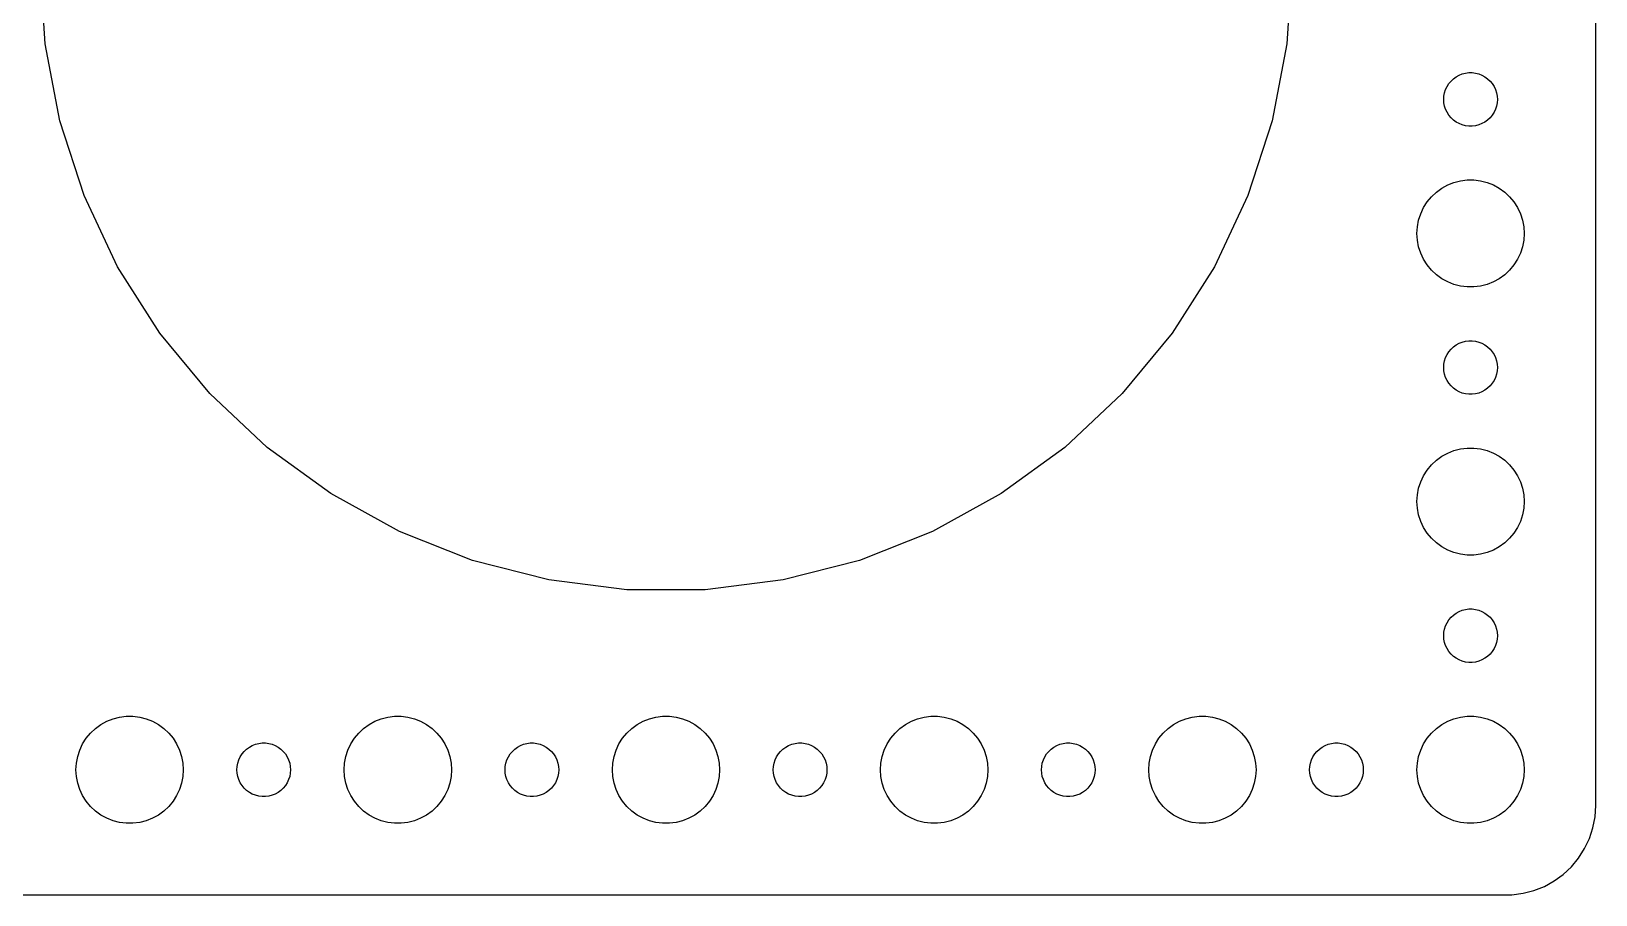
# Model space of a CAD drawing. Header units: metres. Extents: x -164 to 164, y -52 to 52.
# Drawn here: x 77 to 164.5, y -52 to -3.7 of the extents above; entities that cross this region are included whole.
import ezdxf

# ---------------------------------------------------------------- set-up
doc = ezdxf.new("R2010")
doc.units = ezdxf.units.M

msp = doc.modelspace()

# ---------------------------------------------------------------- linework, layer by layer
for p, q in [((164.5, -47), (164.5, 47)), ((77.776, -4.38666), (77.5, 0)), ((147.5, 0), (147.224, -4.38666)), ((78.5996, -8.70413), (77.776, -4.38666)), ((147.224, -4.38666), (146.4, -8.70413)), ((156.861, -6.14275), (157.036, -6.07341)), ((157.036, -6.07341), (157.219, -6.02657)), ((157.219, -6.02657), (157.406, -6.00294)), ((157.406, -6.00294), (157.594, -6.00294)), ((157.594, -6.00294), (157.781, -6.02657)), ((157.781, -6.02657), (157.964, -6.07341)), ((157.964, -6.07341), (158.139, -6.14275)), ((156.047, -7.12695), (156.105, -6.9478)), ((156.105, -6.9478), (156.186, -6.77736)), ((156.186, -6.77736), (156.286, -6.61832)), ((156.286, -6.61832), (156.407, -6.47318)), ((156.407, -6.47318), (156.544, -6.34422)), ((156.544, -6.34422), (156.696, -6.23351)), ((156.696, -6.23351), (156.861, -6.14275)), ((158.139, -6.14275), (158.304, -6.23351)), ((158.304, -6.23351), (158.456, -6.34422)), ((158.456, -6.34422), (158.593, -6.47318)), ((158.593, -6.47318), (158.714, -6.61832)), ((158.714, -6.61832), (158.814, -6.77736)), ((158.814, -6.77736), (158.895, -6.9478)), ((158.895, -6.9478), (158.953, -7.12695)), ((156, -7.5), (156.012, -7.312)), ((156.012, -7.68799), (156, -7.5)), ((156.012, -7.312), (156.047, -7.12695)), ((156.047, -7.87303), (156.012, -7.68799)), ((156.105, -8.05219), (156.047, -7.87303)), ((158.953, -7.87303), (158.895, -8.05219)), ((158.953, -7.12695), (158.988, -7.312)), ((158.988, -7.68799), (158.953, -7.87303)), ((158.988, -7.312), (159, -7.5)), ((159, -7.5), (158.988, -7.68799)), ((79.9578, -12.8844), (78.5996, -8.70413)), ((146.4, -8.70413), (145.042, -12.8844)), ((156.186, -8.22263), (156.105, -8.05219)), ((156.286, -8.38167), (156.186, -8.22263)), ((156.407, -8.52681), (156.286, -8.38167)), ((156.544, -8.65576), (156.407, -8.52681)), ((156.696, -8.76648), (156.544, -8.65576)), ((158.456, -8.65576), (158.304, -8.76648)), ((158.593, -8.52681), (158.456, -8.65576)), ((158.714, -8.38167), (158.593, -8.52681)), ((158.814, -8.22263), (158.714, -8.38167)), ((158.895, -8.05219), (158.814, -8.22263)), ((156.861, -8.85724), (156.696, -8.76648)), ((157.036, -8.92657), (156.861, -8.85724)), ((157.219, -8.97342), (157.036, -8.92657)), ((157.406, -8.99704), (157.219, -8.97342)), ((157.594, -8.99704), (157.406, -8.99704)), ((157.781, -8.97342), (157.594, -8.99704)), ((157.964, -8.92657), (157.781, -8.97342)), ((158.139, -8.85724), (157.964, -8.92657)), ((158.304, -8.76648), (158.139, -8.85724)), ((156.223, -12.2855), (156.573, -12.1468)), ((156.573, -12.1468), (156.938, -12.0531)), ((156.938, -12.0531), (157.312, -12.0059)), ((157.312, -12.0059), (157.688, -12.0059)), ((157.688, -12.0059), (158.062, -12.0531)), ((158.062, -12.0531), (158.427, -12.1468)), ((158.427, -12.1468), (158.777, -12.2855)), ((81.8293, -16.8614), (79.9578, -12.8844)), ((145.042, -12.8844), (143.171, -16.8614)), ((155.073, -13.2366), (155.313, -12.9464)), ((155.313, -12.9464), (155.588, -12.6884)), ((155.588, -12.6884), (155.893, -12.467)), ((155.893, -12.467), (156.223, -12.2855)), ((158.777, -12.2855), (159.107, -12.467)), ((159.107, -12.467), (159.412, -12.6884)), ((159.412, -12.6884), (159.687, -12.9464)), ((159.687, -12.9464), (159.927, -13.2366)), ((154.594, -14.2539), (154.711, -13.8956)), ((154.711, -13.8956), (154.871, -13.5547)), ((154.871, -13.5547), (155.073, -13.2366)), ((159.927, -13.2366), (160.129, -13.5547)), ((160.129, -13.5547), (160.289, -13.8956)), ((160.289, -13.8956), (160.406, -14.2539)), ((154.5, -15), (154.524, -14.624)), ((154.524, -14.624), (154.594, -14.2539)), ((160.406, -14.2539), (160.476, -14.624)), ((160.476, -14.624), (160.5, -15)), ((154.524, -15.376), (154.5, -15)), ((154.594, -15.7461), (154.524, -15.376)), ((154.711, -16.1044), (154.594, -15.7461)), ((160.406, -15.7461), (160.289, -16.1044)), ((160.476, -15.376), (160.406, -15.7461)), ((160.5, -15), (160.476, -15.376)), ((154.871, -16.4453), (154.711, -16.1044)), ((155.073, -16.7634), (154.871, -16.4453)), ((160.129, -16.4453), (159.927, -16.7634)), ((160.289, -16.1044), (160.129, -16.4453)), ((84.1844, -20.5725), (81.8293, -16.8614)), ((143.171, -16.8614), (140.816, -20.5725)), ((155.313, -17.0536), (155.073, -16.7634)), ((155.588, -17.3115), (155.313, -17.0536)), ((155.893, -17.533), (155.588, -17.3115)), ((159.412, -17.3115), (159.107, -17.533)), ((159.687, -17.0536), (159.412, -17.3115)), ((159.927, -16.7634), (159.687, -17.0536)), ((156.223, -17.7145), (155.893, -17.533)), ((156.573, -17.8532), (156.223, -17.7145)), ((156.938, -17.9469), (156.573, -17.8532)), ((157.312, -17.9941), (156.938, -17.9469)), ((157.688, -17.9941), (157.312, -17.9941)), ((158.062, -17.9469), (157.688, -17.9941)), ((158.427, -17.8532), (158.062, -17.9469)), ((158.777, -17.7145), (158.427, -17.8532)), ((159.107, -17.533), (158.777, -17.7145)), ((86.9861, -23.9591), (84.1844, -20.5725)), ((140.816, -20.5725), (138.014, -23.9591)), ((156.105, -21.9478), (156.186, -21.7774)), ((156.186, -21.7774), (156.286, -21.6183)), ((156.286, -21.6183), (156.407, -21.4732)), ((156.407, -21.4732), (156.544, -21.3442)), ((156.544, -21.3442), (156.696, -21.2335)), ((156.696, -21.2335), (156.861, -21.1427)), ((156.861, -21.1427), (157.036, -21.0734)), ((157.036, -21.0734), (157.219, -21.0266)), ((157.219, -21.0266), (157.406, -21.003)), ((157.406, -21.003), (157.594, -21.003)), ((157.594, -21.003), (157.781, -21.0266)), ((157.781, -21.0266), (157.964, -21.0734)), ((157.964, -21.0734), (158.139, -21.1427)), ((158.139, -21.1427), (158.304, -21.2335)), ((158.304, -21.2335), (158.456, -21.3442)), ((158.456, -21.3442), (158.593, -21.4732)), ((158.593, -21.4732), (158.714, -21.6183)), ((158.714, -21.6183), (158.814, -21.7774)), ((158.814, -21.7774), (158.895, -21.9478)), ((156, -22.5), (156.012, -22.312)), ((156.012, -22.688), (156, -22.5)), ((156.012, -22.312), (156.047, -22.127)), ((156.047, -22.873), (156.012, -22.688)), ((156.047, -22.127), (156.105, -21.9478)), ((158.895, -21.9478), (158.953, -22.127)), ((158.953, -22.127), (158.988, -22.312)), ((158.988, -22.688), (158.953, -22.873)), ((158.988, -22.312), (159, -22.5)), ((159, -22.5), (158.988, -22.688)), ((156.105, -23.0522), (156.047, -22.873)), ((156.186, -23.2226), (156.105, -23.0522)), ((156.286, -23.3817), (156.186, -23.2226)), ((156.407, -23.5268), (156.286, -23.3817)), ((156.544, -23.6558), (156.407, -23.5268)), ((158.593, -23.5268), (158.456, -23.6558)), ((158.714, -23.3817), (158.593, -23.5268)), ((158.814, -23.2226), (158.714, -23.3817)), ((158.895, -23.0522), (158.814, -23.2226)), ((158.953, -22.873), (158.895, -23.0522)), ((90.1902, -26.968), (86.9861, -23.9591)), ((138.014, -23.9591), (134.81, -26.968)), ((156.696, -23.7665), (156.544, -23.6558)), ((156.861, -23.8572), (156.696, -23.7665)), ((157.036, -23.9266), (156.861, -23.8572)), ((157.219, -23.9734), (157.036, -23.9266)), ((157.406, -23.997), (157.219, -23.9734)), ((157.594, -23.997), (157.406, -23.997)), ((157.781, -23.9734), (157.594, -23.997)), ((157.964, -23.9266), (157.781, -23.9734)), ((158.139, -23.8572), (157.964, -23.9266)), ((158.304, -23.7665), (158.139, -23.8572)), ((158.456, -23.6558), (158.304, -23.7665)), ((93.7461, -29.5515), (90.1902, -26.968)), ((134.81, -26.968), (131.254, -29.5515)), ((156.573, -27.1468), (156.938, -27.0531)), ((156.938, -27.0531), (157.312, -27.0059)), ((157.312, -27.0059), (157.688, -27.0059)), ((157.688, -27.0059), (158.062, -27.0531)), ((158.062, -27.0531), (158.427, -27.1468)), ((155.073, -28.2366), (155.313, -27.9464)), ((155.313, -27.9464), (155.588, -27.6884)), ((155.588, -27.6884), (155.893, -27.467)), ((155.893, -27.467), (156.223, -27.2855)), ((156.223, -27.2855), (156.573, -27.1468)), ((158.427, -27.1468), (158.777, -27.2855)), ((158.777, -27.2855), (159.107, -27.467)), ((159.107, -27.467), (159.412, -27.6884)), ((159.412, -27.6884), (159.687, -27.9464)), ((159.687, -27.9464), (159.927, -28.2366)), ((154.711, -28.8956), (154.871, -28.5547)), ((154.871, -28.5547), (155.073, -28.2366)), ((159.927, -28.2366), (160.129, -28.5547)), ((160.129, -28.5547), (160.289, -28.8956)), ((97.5977, -31.6689), (93.7461, -29.5515)), ((131.254, -29.5515), (127.402, -31.6689)), ((154.5, -30), (154.524, -29.624)), ((154.524, -29.624), (154.594, -29.2539)), ((154.594, -29.2539), (154.711, -28.8956)), ((160.289, -28.8956), (160.406, -29.2539)), ((160.406, -29.2539), (160.476, -29.624)), ((160.476, -29.624), (160.5, -30)), ((154.524, -30.376), (154.5, -30)), ((154.594, -30.7461), (154.524, -30.376)), ((160.476, -30.376), (160.406, -30.7461)), ((160.5, -30), (160.476, -30.376)), ((154.711, -31.1044), (154.594, -30.7461)), ((154.871, -31.4453), (154.711, -31.1044)), ((155.073, -31.7634), (154.871, -31.4453)), ((160.129, -31.4453), (159.927, -31.7634)), ((160.289, -31.1044), (160.129, -31.4453)), ((160.406, -30.7461), (160.289, -31.1044)), ((101.684, -33.287), (97.5977, -31.6689)), ((127.402, -31.6689), (123.316, -33.287)), ((155.313, -32.0536), (155.073, -31.7634)), ((155.588, -32.3115), (155.313, -32.0536)), ((155.893, -32.533), (155.588, -32.3115)), ((159.412, -32.3115), (159.107, -32.533)), ((159.687, -32.0536), (159.412, -32.3115)), ((159.927, -31.7634), (159.687, -32.0536)), ((156.223, -32.7145), (155.893, -32.533)), ((156.573, -32.8532), (156.223, -32.7145)), ((156.938, -32.9469), (156.573, -32.8532)), ((157.312, -32.9941), (156.938, -32.9469)), ((157.688, -32.9941), (157.312, -32.9941)), ((158.062, -32.9469), (157.688, -32.9941)), ((158.427, -32.8532), (158.062, -32.9469)), ((158.777, -32.7145), (158.427, -32.8532)), ((159.107, -32.533), (158.777, -32.7145)), ((105.942, -34.3801), (101.684, -33.287)), ((123.316, -33.287), (119.058, -34.3801)), ((110.302, -34.9309), (105.942, -34.3801)), ((114.698, -34.9309), (110.302, -34.9309)), ((119.058, -34.3801), (114.698, -34.9309)), ((156.186, -36.7774), (156.286, -36.6183)), ((156.286, -36.6183), (156.407, -36.4732)), ((156.407, -36.4732), (156.544, -36.3442)), ((156.544, -36.3442), (156.696, -36.2335)), ((156.696, -36.2335), (156.861, -36.1428)), ((156.861, -36.1428), (157.036, -36.0734)), ((157.036, -36.0734), (157.219, -36.0266)), ((157.219, -36.0266), (157.406, -36.003)), ((157.406, -36.003), (157.594, -36.003)), ((157.594, -36.003), (157.781, -36.0266)), ((157.781, -36.0266), (157.964, -36.0734)), ((157.964, -36.0734), (158.139, -36.1428)), ((158.139, -36.1428), (158.304, -36.2335)), ((158.304, -36.2335), (158.456, -36.3442)), ((158.456, -36.3442), (158.593, -36.4732)), ((158.593, -36.4732), (158.714, -36.6183)), ((158.714, -36.6183), (158.814, -36.7774)), ((156, -37.5), (156.012, -37.312)), ((156.012, -37.688), (156, -37.5)), ((156.012, -37.312), (156.047, -37.127)), ((156.047, -37.127), (156.105, -36.9478)), ((156.105, -36.9478), (156.186, -36.7774)), ((158.814, -36.7774), (158.895, -36.9478)), ((158.895, -36.9478), (158.953, -37.127)), ((158.953, -37.127), (158.988, -37.312)), ((158.988, -37.312), (159, -37.5)), ((159, -37.5), (158.988, -37.688)), ((156.047, -37.873), (156.012, -37.688)), ((156.105, -38.0522), (156.047, -37.873)), ((156.186, -38.2226), (156.105, -38.0522)), ((156.286, -38.3817), (156.186, -38.2226)), ((156.407, -38.5268), (156.286, -38.3817)), ((158.714, -38.3817), (158.593, -38.5268)), ((158.814, -38.2226), (158.714, -38.3817)), ((158.895, -38.0522), (158.814, -38.2226)), ((158.953, -37.873), (158.895, -38.0522)), ((158.988, -37.688), (158.953, -37.873)), ((156.544, -38.6558), (156.407, -38.5268)), ((156.696, -38.7665), (156.544, -38.6558)), ((156.861, -38.8572), (156.696, -38.7665)), ((157.036, -38.9266), (156.861, -38.8572)), ((157.219, -38.9734), (157.036, -38.9266)), ((157.406, -38.997), (157.219, -38.9734)), ((157.594, -38.997), (157.406, -38.997)), ((157.781, -38.9734), (157.594, -38.997)), ((157.964, -38.9266), (157.781, -38.9734)), ((158.139, -38.8572), (157.964, -38.9266)), ((158.304, -38.7665), (158.139, -38.8572)), ((158.456, -38.6558), (158.304, -38.7665)), ((158.593, -38.5268), (158.456, -38.6558)), ((80.3131, -42.9464), (80.5877, -42.6885)), ((80.5877, -42.6885), (80.8925, -42.467)), ((80.8925, -42.467), (81.2227, -42.2855)), ((81.2227, -42.2855), (81.573, -42.1468)), ((81.573, -42.1468), (81.9379, -42.0531)), ((81.9379, -42.0531), (82.3116, -42.0059)), ((82.3116, -42.0059), (82.6884, -42.0059)), ((82.6884, -42.0059), (83.0621, -42.0531)), ((83.0621, -42.0531), (83.427, -42.1468)), ((83.427, -42.1468), (83.7773, -42.2855)), ((83.7773, -42.2855), (84.1075, -42.467)), ((84.1075, -42.467), (84.4123, -42.6885)), ((84.4123, -42.6885), (84.6869, -42.9464)), ((95.3131, -42.9464), (95.5877, -42.6885)), ((95.5877, -42.6885), (95.8925, -42.467)), ((95.8925, -42.467), (96.2227, -42.2855)), ((96.2227, -42.2855), (96.573, -42.1468)), ((96.573, -42.1468), (96.9379, -42.0531)), ((96.9379, -42.0531), (97.3116, -42.0059)), ((97.3116, -42.0059), (97.6884, -42.0059)), ((97.6884, -42.0059), (98.0621, -42.0531)), ((98.0621, -42.0531), (98.427, -42.1468)), ((98.427, -42.1468), (98.7773, -42.2855)), ((98.7773, -42.2855), (99.1075, -42.467)), ((99.1075, -42.467), (99.4123, -42.6885)), ((99.4123, -42.6885), (99.6869, -42.9464)), ((110.313, -42.9464), (110.588, -42.6885)), ((110.588, -42.6885), (110.893, -42.467)), ((110.893, -42.467), (111.223, -42.2855)), ((111.223, -42.2855), (111.573, -42.1468)), ((111.573, -42.1468), (111.938, -42.0531)), ((111.938, -42.0531), (112.312, -42.0059)), ((112.312, -42.0059), (112.688, -42.0059)), ((112.688, -42.0059), (113.062, -42.0531)), ((113.062, -42.0531), (113.427, -42.1468)), ((113.427, -42.1468), (113.777, -42.2855)), ((113.777, -42.2855), (114.107, -42.467)), ((114.107, -42.467), (114.412, -42.6885)), ((114.412, -42.6885), (114.687, -42.9464)), ((125.313, -42.9464), (125.588, -42.6885)), ((125.588, -42.6885), (125.893, -42.467)), ((125.893, -42.467), (126.223, -42.2855)), ((126.223, -42.2855), (126.573, -42.1468)), ((126.573, -42.1468), (126.938, -42.0531)), ((126.938, -42.0531), (127.312, -42.0059)), ((127.312, -42.0059), (127.688, -42.0059)), ((127.688, -42.0059), (128.062, -42.0531)), ((128.062, -42.0531), (128.427, -42.1468)), ((128.427, -42.1468), (128.777, -42.2855)), ((128.777, -42.2855), (129.107, -42.467)), ((129.107, -42.467), (129.412, -42.6885)), ((129.412, -42.6885), (129.687, -42.9464)), ((140.313, -42.9464), (140.588, -42.6885)), ((140.588, -42.6885), (140.893, -42.467)), ((140.893, -42.467), (141.223, -42.2855)), ((141.223, -42.2855), (141.573, -42.1468)), ((141.573, -42.1468), (141.938, -42.0531)), ((141.938, -42.0531), (142.312, -42.0059)), ((142.312, -42.0059), (142.688, -42.0059)), ((142.688, -42.0059), (143.062, -42.0531)), ((143.062, -42.0531), (143.427, -42.1468)), ((143.427, -42.1468), (143.777, -42.2855)), ((143.777, -42.2855), (144.107, -42.467)), ((144.107, -42.467), (144.412, -42.6885)), ((144.412, -42.6885), (144.687, -42.9464)), ((155.313, -42.9464), (155.588, -42.6885)), ((155.588, -42.6885), (155.893, -42.467)), ((155.893, -42.467), (156.223, -42.2855)), ((156.223, -42.2855), (156.573, -42.1468)), ((156.573, -42.1468), (156.938, -42.0531)), ((156.938, -42.0531), (157.312, -42.0059)), ((157.312, -42.0059), (157.688, -42.0059)), ((157.688, -42.0059), (158.062, -42.0531)), ((158.062, -42.0531), (158.427, -42.1468)), ((158.427, -42.1468), (158.777, -42.2855)), ((158.777, -42.2855), (159.107, -42.467)), ((159.107, -42.467), (159.412, -42.6885)), ((159.412, -42.6885), (159.687, -42.9464)), ((79.7107, -43.8956), (79.8711, -43.5547)), ((79.8711, -43.5547), (80.073, -43.2366)), ((80.073, -43.2366), (80.3131, -42.9464)), ((84.6869, -42.9464), (84.927, -43.2366)), ((84.927, -43.2366), (85.1289, -43.5547)), ((85.1289, -43.5547), (85.2893, -43.8956)), ((89.0439, -43.8442), (89.1963, -43.7335)), ((89.1963, -43.7335), (89.3613, -43.6428)), ((89.3613, -43.6428), (89.5365, -43.5734)), ((89.5365, -43.5734), (89.7189, -43.5266)), ((89.7189, -43.5266), (89.9058, -43.503)), ((89.9058, -43.503), (90.0942, -43.503)), ((90.0942, -43.503), (90.2811, -43.5266)), ((90.2811, -43.5266), (90.4635, -43.5734)), ((90.4635, -43.5734), (90.6387, -43.6428)), ((90.6387, -43.6428), (90.8037, -43.7335)), ((90.8037, -43.7335), (90.9561, -43.8442)), ((94.7107, -43.8956), (94.8711, -43.5547)), ((94.8711, -43.5547), (95.073, -43.2366)), ((95.073, -43.2366), (95.3131, -42.9464)), ((99.6869, -42.9464), (99.927, -43.2366)), ((99.927, -43.2366), (100.129, -43.5547)), ((100.129, -43.5547), (100.289, -43.8956)), ((104.044, -43.8442), (104.196, -43.7335)), ((104.196, -43.7335), (104.361, -43.6428)), ((104.361, -43.6428), (104.536, -43.5734)), ((104.536, -43.5734), (104.719, -43.5266)), ((104.719, -43.5266), (104.906, -43.503)), ((104.906, -43.503), (105.094, -43.503)), ((105.094, -43.503), (105.281, -43.5266)), ((105.281, -43.5266), (105.464, -43.5734)), ((105.464, -43.5734), (105.639, -43.6428)), ((105.639, -43.6428), (105.804, -43.7335)), ((105.804, -43.7335), (105.956, -43.8442)), ((109.711, -43.8956), (109.871, -43.5547)), ((109.871, -43.5547), (110.073, -43.2366)), ((110.073, -43.2366), (110.313, -42.9464)), ((114.687, -42.9464), (114.927, -43.2366)), ((114.927, -43.2366), (115.129, -43.5547)), ((115.129, -43.5547), (115.289, -43.8956)), ((119.044, -43.8442), (119.196, -43.7335)), ((119.196, -43.7335), (119.361, -43.6428)), ((119.361, -43.6428), (119.536, -43.5734)), ((119.536, -43.5734), (119.719, -43.5266)), ((119.719, -43.5266), (119.906, -43.503)), ((119.906, -43.503), (120.094, -43.503)), ((120.094, -43.503), (120.281, -43.5266)), ((120.281, -43.5266), (120.464, -43.5734)), ((120.464, -43.5734), (120.639, -43.6428)), ((120.639, -43.6428), (120.804, -43.7335)), ((120.804, -43.7335), (120.956, -43.8442)), ((124.711, -43.8956), (124.871, -43.5547)), ((124.871, -43.5547), (125.073, -43.2366)), ((125.073, -43.2366), (125.313, -42.9464)), ((129.687, -42.9464), (129.927, -43.2366)), ((129.927, -43.2366), (130.129, -43.5547)), ((130.129, -43.5547), (130.289, -43.8956)), ((134.044, -43.8442), (134.196, -43.7335)), ((134.196, -43.7335), (134.361, -43.6428)), ((134.361, -43.6428), (134.536, -43.5734)), ((134.536, -43.5734), (134.719, -43.5266)), ((134.719, -43.5266), (134.906, -43.503)), ((134.906, -43.503), (135.094, -43.503)), ((135.094, -43.503), (135.281, -43.5266)), ((135.281, -43.5266), (135.464, -43.5734)), ((135.464, -43.5734), (135.639, -43.6428)), ((135.639, -43.6428), (135.804, -43.7335)), ((135.804, -43.7335), (135.956, -43.8442)), ((139.711, -43.8956), (139.871, -43.5547)), ((139.871, -43.5547), (140.073, -43.2366)), ((140.073, -43.2366), (140.313, -42.9464)), ((144.687, -42.9464), (144.927, -43.2366)), ((144.927, -43.2366), (145.129, -43.5547)), ((145.129, -43.5547), (145.289, -43.8956)), ((149.044, -43.8442), (149.196, -43.7335)), ((149.196, -43.7335), (149.361, -43.6428)), ((149.361, -43.6428), (149.536, -43.5734)), ((149.536, -43.5734), (149.719, -43.5266)), ((149.719, -43.5266), (149.906, -43.503)), ((149.906, -43.503), (150.094, -43.503)), ((150.094, -43.503), (150.281, -43.5266)), ((150.281, -43.5266), (150.464, -43.5734)), ((150.464, -43.5734), (150.639, -43.6428)), ((150.639, -43.6428), (150.804, -43.7335)), ((150.804, -43.7335), (150.956, -43.8442)), ((154.711, -43.8956), (154.871, -43.5547)), ((154.871, -43.5547), (155.073, -43.2366)), ((155.073, -43.2366), (155.313, -42.9464)), ((159.687, -42.9464), (159.927, -43.2366)), ((159.927, -43.2366), (160.129, -43.5547)), ((160.129, -43.5547), (160.289, -43.8956)), ((79.5, -45), (79.5237, -44.624)), ((79.5237, -44.624), (79.5943, -44.2539)), ((79.5943, -44.2539), (79.7107, -43.8956)), ((85.2893, -43.8956), (85.4057, -44.2539)), ((85.4057, -44.2539), (85.4763, -44.624)), ((85.4763, -44.624), (85.5, -45)), ((88.5471, -44.627), (88.6053, -44.4478)), ((88.6053, -44.4478), (88.6855, -44.2774)), ((88.6855, -44.2774), (88.7865, -44.1183)), ((88.7865, -44.1183), (88.9065, -43.9732)), ((88.9065, -43.9732), (89.0439, -43.8442)), ((90.9561, -43.8442), (91.0934, -43.9732)), ((91.0934, -43.9732), (91.2135, -44.1183)), ((91.2135, -44.1183), (91.3145, -44.2774)), ((91.3145, -44.2774), (91.3947, -44.4478)), ((91.3947, -44.4478), (91.4529, -44.627)), ((94.5, -45), (94.5237, -44.624)), ((94.5237, -44.624), (94.5943, -44.2539)), ((94.5943, -44.2539), (94.7107, -43.8956)), ((100.289, -43.8956), (100.406, -44.2539)), ((100.406, -44.2539), (100.476, -44.624)), ((100.476, -44.624), (100.5, -45)), ((103.547, -44.627), (103.605, -44.4478)), ((103.605, -44.4478), (103.686, -44.2774)), ((103.686, -44.2774), (103.786, -44.1183)), ((103.786, -44.1183), (103.907, -43.9732)), ((103.907, -43.9732), (104.044, -43.8442)), ((105.956, -43.8442), (106.093, -43.9732)), ((106.093, -43.9732), (106.214, -44.1183)), ((106.214, -44.1183), (106.314, -44.2774)), ((106.314, -44.2774), (106.395, -44.4478)), ((106.395, -44.4478), (106.453, -44.627)), ((109.5, -45), (109.524, -44.624)), ((109.524, -44.624), (109.594, -44.2539)), ((109.594, -44.2539), (109.711, -43.8956)), ((115.289, -43.8956), (115.406, -44.2539)), ((115.406, -44.2539), (115.476, -44.624)), ((115.476, -44.624), (115.5, -45)), ((118.547, -44.627), (118.605, -44.4478)), ((118.605, -44.4478), (118.686, -44.2774)), ((118.686, -44.2774), (118.786, -44.1183)), ((118.786, -44.1183), (118.907, -43.9732)), ((118.907, -43.9732), (119.044, -43.8442)), ((120.956, -43.8442), (121.093, -43.9732)), ((121.093, -43.9732), (121.214, -44.1183)), ((121.214, -44.1183), (121.314, -44.2774)), ((121.314, -44.2774), (121.395, -44.4478)), ((121.395, -44.4478), (121.453, -44.627)), ((124.5, -45), (124.524, -44.624)), ((124.524, -44.624), (124.594, -44.2539)), ((124.594, -44.2539), (124.711, -43.8956)), ((130.289, -43.8956), (130.406, -44.2539)), ((130.406, -44.2539), (130.476, -44.624)), ((130.476, -44.624), (130.5, -45)), ((133.547, -44.627), (133.605, -44.4478)), ((133.605, -44.4478), (133.686, -44.2774)), ((133.686, -44.2774), (133.786, -44.1183)), ((133.786, -44.1183), (133.907, -43.9732)), ((133.907, -43.9732), (134.044, -43.8442)), ((135.956, -43.8442), (136.093, -43.9732)), ((136.093, -43.9732), (136.214, -44.1183)), ((136.214, -44.1183), (136.314, -44.2774)), ((136.314, -44.2774), (136.395, -44.4478)), ((136.395, -44.4478), (136.453, -44.627)), ((139.5, -45), (139.524, -44.624)), ((139.524, -44.624), (139.594, -44.2539)), ((139.594, -44.2539), (139.711, -43.8956)), ((145.289, -43.8956), (145.406, -44.2539)), ((145.406, -44.2539), (145.476, -44.624)), ((145.476, -44.624), (145.5, -45)), ((148.547, -44.627), (148.605, -44.4478)), ((148.605, -44.4478), (148.686, -44.2774)), ((148.686, -44.2774), (148.786, -44.1183)), ((148.786, -44.1183), (148.907, -43.9732)), ((148.907, -43.9732), (149.044, -43.8442)), ((150.956, -43.8442), (151.093, -43.9732)), ((151.093, -43.9732), (151.214, -44.1183)), ((151.214, -44.1183), (151.314, -44.2774)), ((151.314, -44.2774), (151.395, -44.4478)), ((151.395, -44.4478), (151.453, -44.627)), ((154.5, -45), (154.524, -44.624)), ((154.524, -44.624), (154.594, -44.2539)), ((154.594, -44.2539), (154.711, -43.8956)), ((160.289, -43.8956), (160.406, -44.2539)), ((160.406, -44.2539), (160.476, -44.624)), ((160.476, -44.624), (160.5, -45)), ((79.5237, -45.376), (79.5, -45)), ((79.5943, -45.7461), (79.5237, -45.376)), ((85.4763, -45.376), (85.4057, -45.7461)), ((85.5, -45), (85.4763, -45.376)), ((88.5, -45), (88.5118, -44.812)), ((88.5118, -45.188), (88.5, -45)), ((88.5118, -44.812), (88.5471, -44.627)), ((88.5471, -45.373), (88.5118, -45.188)), ((88.6053, -45.5522), (88.5471, -45.373)), ((91.4529, -45.373), (91.3947, -45.5522)), ((91.4529, -44.627), (91.4882, -44.812)), ((91.4882, -45.188), (91.4529, -45.373)), ((91.4882, -44.812), (91.5, -45)), ((91.5, -45), (91.4882, -45.188)), ((94.5237, -45.376), (94.5, -45)), ((94.5943, -45.7461), (94.5237, -45.376)), ((100.476, -45.376), (100.406, -45.7461)), ((100.5, -45), (100.476, -45.376)), ((103.5, -45), (103.512, -44.812)), ((103.512, -45.188), (103.5, -45)), ((103.512, -44.812), (103.547, -44.627)), ((103.547, -45.373), (103.512, -45.188)), ((103.605, -45.5522), (103.547, -45.373)), ((106.453, -45.373), (106.395, -45.5522)), ((106.453, -44.627), (106.488, -44.812)), ((106.488, -45.188), (106.453, -45.373)), ((106.488, -44.812), (106.5, -45)), ((106.5, -45), (106.488, -45.188)), ((109.524, -45.376), (109.5, -45)), ((109.594, -45.7461), (109.524, -45.376)), ((115.476, -45.376), (115.406, -45.7461)), ((115.5, -45), (115.476, -45.376)), ((118.5, -45), (118.512, -44.812)), ((118.512, -45.188), (118.5, -45)), ((118.512, -44.812), (118.547, -44.627)), ((118.547, -45.373), (118.512, -45.188)), ((118.605, -45.5522), (118.547, -45.373)), ((121.453, -45.373), (121.395, -45.5522)), ((121.453, -44.627), (121.488, -44.812)), ((121.488, -45.188), (121.453, -45.373)), ((121.488, -44.812), (121.5, -45)), ((121.5, -45), (121.488, -45.188)), ((124.524, -45.376), (124.5, -45)), ((124.594, -45.7461), (124.524, -45.376)), ((130.476, -45.376), (130.406, -45.7461)), ((130.5, -45), (130.476, -45.376)), ((133.5, -45), (133.512, -44.812)), ((133.512, -45.188), (133.5, -45)), ((133.512, -44.812), (133.547, -44.627)), ((133.547, -45.373), (133.512, -45.188)), ((133.605, -45.5522), (133.547, -45.373)), ((136.453, -45.373), (136.395, -45.5522)), ((136.453, -44.627), (136.488, -44.812)), ((136.488, -45.188), (136.453, -45.373)), ((136.488, -44.812), (136.5, -45)), ((136.5, -45), (136.488, -45.188)), ((139.524, -45.376), (139.5, -45)), ((139.594, -45.7461), (139.524, -45.376)), ((145.476, -45.376), (145.406, -45.7461)), ((145.5, -45), (145.476, -45.376)), ((148.5, -45), (148.512, -44.812)), ((148.512, -45.188), (148.5, -45)), ((148.512, -44.812), (148.547, -44.627)), ((148.547, -45.373), (148.512, -45.188)), ((148.605, -45.5522), (148.547, -45.373)), ((151.453, -45.373), (151.395, -45.5522)), ((151.453, -44.627), (151.488, -44.812)), ((151.488, -45.188), (151.453, -45.373)), ((151.488, -44.812), (151.5, -45)), ((151.5, -45), (151.488, -45.188)), ((154.524, -45.376), (154.5, -45)), ((154.594, -45.7461), (154.524, -45.376)), ((160.476, -45.376), (160.406, -45.7461)), ((160.5, -45), (160.476, -45.376)), ((79.7107, -46.1044), (79.5943, -45.7461)), ((79.8711, -46.4453), (79.7107, -46.1044)), ((85.2893, -46.1044), (85.1289, -46.4453)), ((85.4057, -45.7461), (85.2893, -46.1044)), ((88.6855, -45.7226), (88.6053, -45.5522)), ((88.7865, -45.8817), (88.6855, -45.7226)), ((88.9065, -46.0268), (88.7865, -45.8817)), ((89.0439, -46.1558), (88.9065, -46.0268)), ((89.1963, -46.2665), (89.0439, -46.1558)), ((89.3613, -46.3572), (89.1963, -46.2665)), ((89.5365, -46.4266), (89.3613, -46.3572)), ((90.6387, -46.3572), (90.4635, -46.4266)), ((90.8037, -46.2665), (90.6387, -46.3572)), ((90.9561, -46.1558), (90.8037, -46.2665)), ((91.0934, -46.0268), (90.9561, -46.1558)), ((91.2135, -45.8817), (91.0934, -46.0268)), ((91.3145, -45.7226), (91.2135, -45.8817)), ((91.3947, -45.5522), (91.3145, -45.7226)), ((94.7107, -46.1044), (94.5943, -45.7461)), ((94.8711, -46.4453), (94.7107, -46.1044)), ((100.289, -46.1044), (100.129, -46.4453)), ((100.406, -45.7461), (100.289, -46.1044)), ((103.686, -45.7226), (103.605, -45.5522)), ((103.786, -45.8817), (103.686, -45.7226)), ((103.907, -46.0268), (103.786, -45.8817)), ((104.044, -46.1558), (103.907, -46.0268)), ((104.196, -46.2665), (104.044, -46.1558)), ((104.361, -46.3572), (104.196, -46.2665)), ((104.536, -46.4266), (104.361, -46.3572)), ((105.639, -46.3572), (105.464, -46.4266)), ((105.804, -46.2665), (105.639, -46.3572)), ((105.956, -46.1558), (105.804, -46.2665)), ((106.093, -46.0268), (105.956, -46.1558)), ((106.214, -45.8817), (106.093, -46.0268)), ((106.314, -45.7226), (106.214, -45.8817)), ((106.395, -45.5522), (106.314, -45.7226)), ((109.711, -46.1044), (109.594, -45.7461)), ((109.871, -46.4453), (109.711, -46.1044)), ((115.289, -46.1044), (115.129, -46.4453)), ((115.406, -45.7461), (115.289, -46.1044)), ((118.686, -45.7226), (118.605, -45.5522)), ((118.786, -45.8817), (118.686, -45.7226)), ((118.907, -46.0268), (118.786, -45.8817)), ((119.044, -46.1558), (118.907, -46.0268)), ((119.196, -46.2665), (119.044, -46.1558)), ((119.361, -46.3572), (119.196, -46.2665)), ((119.536, -46.4266), (119.361, -46.3572)), ((120.639, -46.3572), (120.464, -46.4266)), ((120.804, -46.2665), (120.639, -46.3572)), ((120.956, -46.1558), (120.804, -46.2665)), ((121.093, -46.0268), (120.956, -46.1558)), ((121.214, -45.8817), (121.093, -46.0268)), ((121.314, -45.7226), (121.214, -45.8817)), ((121.395, -45.5522), (121.314, -45.7226)), ((124.711, -46.1044), (124.594, -45.7461)), ((124.871, -46.4453), (124.711, -46.1044)), ((130.289, -46.1044), (130.129, -46.4453)), ((130.406, -45.7461), (130.289, -46.1044)), ((133.686, -45.7226), (133.605, -45.5522)), ((133.786, -45.8817), (133.686, -45.7226)), ((133.907, -46.0268), (133.786, -45.8817)), ((134.044, -46.1558), (133.907, -46.0268)), ((134.196, -46.2665), (134.044, -46.1558)), ((134.361, -46.3572), (134.196, -46.2665)), ((134.536, -46.4266), (134.361, -46.3572)), ((135.639, -46.3572), (135.464, -46.4266)), ((135.804, -46.2665), (135.639, -46.3572)), ((135.956, -46.1558), (135.804, -46.2665)), ((136.093, -46.0268), (135.956, -46.1558)), ((136.214, -45.8817), (136.093, -46.0268)), ((136.314, -45.7226), (136.214, -45.8817)), ((136.395, -45.5522), (136.314, -45.7226)), ((139.711, -46.1044), (139.594, -45.7461)), ((139.871, -46.4453), (139.711, -46.1044)), ((145.289, -46.1044), (145.129, -46.4453)), ((145.406, -45.7461), (145.289, -46.1044)), ((148.686, -45.7226), (148.605, -45.5522)), ((148.786, -45.8817), (148.686, -45.7226)), ((148.907, -46.0268), (148.786, -45.8817)), ((149.044, -46.1558), (148.907, -46.0268)), ((149.196, -46.2665), (149.044, -46.1558)), ((149.361, -46.3572), (149.196, -46.2665)), ((149.536, -46.4266), (149.361, -46.3572)), ((150.639, -46.3572), (150.464, -46.4266)), ((150.804, -46.2665), (150.639, -46.3572)), ((150.956, -46.1558), (150.804, -46.2665)), ((151.093, -46.0268), (150.956, -46.1558)), ((151.214, -45.8817), (151.093, -46.0268)), ((151.314, -45.7226), (151.214, -45.8817)), ((151.395, -45.5522), (151.314, -45.7226)), ((154.711, -46.1044), (154.594, -45.7461)), ((154.871, -46.4453), (154.711, -46.1044)), ((160.289, -46.1044), (160.129, -46.4453)), ((160.406, -45.7461), (160.289, -46.1044)), ((80.073, -46.7634), (79.8711, -46.4453)), ((80.3131, -47.0536), (80.073, -46.7634)), ((80.5877, -47.3115), (80.3131, -47.0536)), ((84.6869, -47.0536), (84.4123, -47.3115)), ((84.927, -46.7634), (84.6869, -47.0536)), ((85.1289, -46.4453), (84.927, -46.7634)), ((89.7189, -46.4734), (89.5365, -46.4266)), ((89.9058, -46.497), (89.7189, -46.4734)), ((90.0942, -46.497), (89.9058, -46.497)), ((90.2811, -46.4734), (90.0942, -46.497)), ((90.4635, -46.4266), (90.2811, -46.4734)), ((95.073, -46.7634), (94.8711, -46.4453)), ((95.3131, -47.0536), (95.073, -46.7634)), ((95.5877, -47.3115), (95.3131, -47.0536)), ((99.6869, -47.0536), (99.4123, -47.3115)), ((99.927, -46.7634), (99.6869, -47.0536)), ((100.129, -46.4453), (99.927, -46.7634)), ((104.719, -46.4734), (104.536, -46.4266)), ((104.906, -46.497), (104.719, -46.4734)), ((105.094, -46.497), (104.906, -46.497)), ((105.281, -46.4734), (105.094, -46.497)), ((105.464, -46.4266), (105.281, -46.4734)), ((110.073, -46.7634), (109.871, -46.4453)), ((110.313, -47.0536), (110.073, -46.7634)), ((110.588, -47.3115), (110.313, -47.0536)), ((114.687, -47.0536), (114.412, -47.3115)), ((114.927, -46.7634), (114.687, -47.0536)), ((115.129, -46.4453), (114.927, -46.7634)), ((119.719, -46.4734), (119.536, -46.4266)), ((119.906, -46.497), (119.719, -46.4734)), ((120.094, -46.497), (119.906, -46.497)), ((120.281, -46.4734), (120.094, -46.497)), ((120.464, -46.4266), (120.281, -46.4734)), ((125.073, -46.7634), (124.871, -46.4453)), ((125.313, -47.0536), (125.073, -46.7634)), ((125.588, -47.3115), (125.313, -47.0536)), ((129.687, -47.0536), (129.412, -47.3115)), ((129.927, -46.7634), (129.687, -47.0536)), ((130.129, -46.4453), (129.927, -46.7634)), ((134.719, -46.4734), (134.536, -46.4266)), ((134.906, -46.497), (134.719, -46.4734)), ((135.094, -46.497), (134.906, -46.497)), ((135.281, -46.4734), (135.094, -46.497)), ((135.464, -46.4266), (135.281, -46.4734)), ((140.073, -46.7634), (139.871, -46.4453)), ((140.313, -47.0536), (140.073, -46.7634)), ((140.588, -47.3115), (140.313, -47.0536)), ((144.687, -47.0536), (144.412, -47.3115)), ((144.927, -46.7634), (144.687, -47.0536)), ((145.129, -46.4453), (144.927, -46.7634)), ((149.719, -46.4734), (149.536, -46.4266)), ((149.906, -46.497), (149.719, -46.4734)), ((150.094, -46.497), (149.906, -46.497)), ((150.281, -46.4734), (150.094, -46.497)), ((150.464, -46.4266), (150.281, -46.4734)), ((155.073, -46.7634), (154.871, -46.4453)), ((155.313, -47.0536), (155.073, -46.7634)), ((155.588, -47.3115), (155.313, -47.0536)), ((159.687, -47.0536), (159.412, -47.3115)), ((159.927, -46.7634), (159.687, -47.0536)), ((160.129, -46.4453), (159.927, -46.7634)), ((164.461, -47.6267), (164.5, -47)), ((80.8925, -47.533), (80.5877, -47.3115)), ((81.2227, -47.7145), (80.8925, -47.533)), ((81.573, -47.8532), (81.2227, -47.7145)), ((81.9379, -47.9469), (81.573, -47.8532)), ((82.3116, -47.9941), (81.9379, -47.9469)), ((82.6884, -47.9941), (82.3116, -47.9941)), ((83.0621, -47.9469), (82.6884, -47.9941)), ((83.427, -47.8532), (83.0621, -47.9469)), ((83.7773, -47.7145), (83.427, -47.8532)), ((84.1075, -47.533), (83.7773, -47.7145)), ((84.4123, -47.3115), (84.1075, -47.533)), ((95.8925, -47.533), (95.5877, -47.3115)), ((96.2227, -47.7145), (95.8925, -47.533)), ((96.573, -47.8532), (96.2227, -47.7145)), ((96.9379, -47.9469), (96.573, -47.8532)), ((97.3116, -47.9941), (96.9379, -47.9469)), ((97.6884, -47.9941), (97.3116, -47.9941)), ((98.0621, -47.9469), (97.6884, -47.9941)), ((98.427, -47.8532), (98.0621, -47.9469)), ((98.7773, -47.7145), (98.427, -47.8532)), ((99.1075, -47.533), (98.7773, -47.7145)), ((99.4123, -47.3115), (99.1075, -47.533)), ((110.893, -47.533), (110.588, -47.3115)), ((111.223, -47.7145), (110.893, -47.533)), ((111.573, -47.8532), (111.223, -47.7145)), ((111.938, -47.9469), (111.573, -47.8532)), ((112.312, -47.9941), (111.938, -47.9469)), ((112.688, -47.9941), (112.312, -47.9941)), ((113.062, -47.9469), (112.688, -47.9941)), ((113.427, -47.8532), (113.062, -47.9469)), ((113.777, -47.7145), (113.427, -47.8532)), ((114.107, -47.533), (113.777, -47.7145)), ((114.412, -47.3115), (114.107, -47.533)), ((125.893, -47.533), (125.588, -47.3115)), ((126.223, -47.7145), (125.893, -47.533)), ((126.573, -47.8532), (126.223, -47.7145)), ((126.938, -47.9469), (126.573, -47.8532)), ((127.312, -47.9941), (126.938, -47.9469)), ((127.688, -47.9941), (127.312, -47.9941)), ((128.062, -47.9469), (127.688, -47.9941)), ((128.427, -47.8532), (128.062, -47.9469)), ((128.777, -47.7145), (128.427, -47.8532)), ((129.107, -47.533), (128.777, -47.7145)), ((129.412, -47.3115), (129.107, -47.533)), ((140.893, -47.533), (140.588, -47.3115)), ((141.223, -47.7145), (140.893, -47.533)), ((141.573, -47.8532), (141.223, -47.7145)), ((141.938, -47.9469), (141.573, -47.8532)), ((142.312, -47.9941), (141.938, -47.9469)), ((142.688, -47.9941), (142.312, -47.9941)), ((143.062, -47.9469), (142.688, -47.9941)), ((143.427, -47.8532), (143.062, -47.9469)), ((143.777, -47.7145), (143.427, -47.8532)), ((144.107, -47.533), (143.777, -47.7145)), ((144.412, -47.3115), (144.107, -47.533)), ((155.893, -47.533), (155.588, -47.3115)), ((156.223, -47.7145), (155.893, -47.533)), ((156.573, -47.8532), (156.223, -47.7145)), ((156.938, -47.9469), (156.573, -47.8532)), ((157.312, -47.9941), (156.938, -47.9469)), ((157.688, -47.9941), (157.312, -47.9941)), ((158.062, -47.9469), (157.688, -47.9941)), ((158.427, -47.8532), (158.062, -47.9469)), ((158.777, -47.7145), (158.427, -47.8532)), ((159.107, -47.533), (158.777, -47.7145)), ((159.412, -47.3115), (159.107, -47.533)), ((164.343, -48.2434), (164.461, -47.6267)), ((163.882, -49.4088), (164.149, -48.8406)), ((164.149, -48.8406), (164.343, -48.2434)), ((163.545, -49.9389), (163.882, -49.4088)), ((162.687, -50.8526), (163.145, -50.4227)), ((163.145, -50.4227), (163.545, -49.9389)), ((161.045, -51.7553), (161.629, -51.5241)), ((161.629, -51.5241), (162.179, -51.2216)), ((162.179, -51.2216), (162.687, -50.8526)), ((-159.814, -51.9901), (159.814, -51.9901)), ((159.814, -51.9901), (160.437, -51.9114)), ((160.437, -51.9114), (161.045, -51.7553))]:
    msp.add_line(p, q)

doc.saveas('drawing.dxf')
